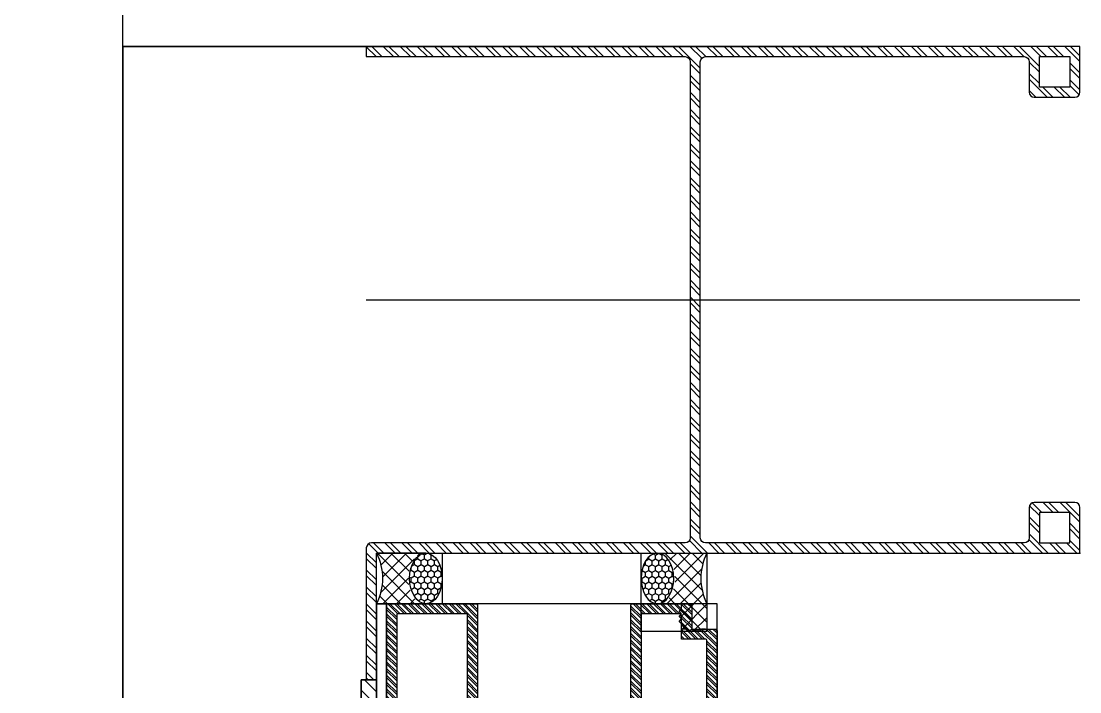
# Model space of a CAD drawing. Header units: millimetres. Extents: x 2519235 to 7246330, y 25937 to 201821.
# Drawn here: x 2752574 to 2752783.2, y 139109.8 to 139242.2 of the extents above; entities that cross this region are included whole.
import ezdxf

# ---------------------------------------------------------------- set-up
doc = ezdxf.new("R2010")
doc.units = ezdxf.units.MM
doc.set_wipeout_variables(frame=1)
doc.linetypes.add('CENTER', pattern=[50.800000000000004, 31.75, -6.35, 6.35, -6.35])
doc.linetypes.add('HIDDEN', pattern=[0.375, 0.25, -0.125])
for name, color, linetype in [('000 - STRUCTURE_STEEL_ACCESORIES_MAIN_COLOR_2', 7, 'Continuous'), ('000 - STRUCTURE_STEEL_ACCESORIES_WIPEOUT_', 7, 'Continuous'), ('010 - ASPG_ACCESSORIES_HATCH_', 7, 'Continuous'), ('010 - ASPG_ACCESSORIES_MAIN_COLOR_1', 7, 'Continuous'), ('010 - ASPG_ACCESSORIES_SUB_COLOR_1', 7, 'Continuous'), ('010 - ASPG_ACCESSORIES_SUB_COLOR_2', 7, 'Continuous'), ('010 - ASPG_ACCESSORIES_SYMBOL_', 7, 'Continuous'), ('010 - ASPG_ACCESSORIES_WIPEOUT_', 7, 'Continuous'), ('010 - ASPG_FASTERN_DEF_SUB', 7, 'Continuous'), ('010 - ASPG_FASTERN_HIDDEN_', 7, 'Continuous'), ('010 - ASPG_FASTERN_MAIN_COLOR_1', 7, 'Continuous'), ('010 - ASPG_FASTERN_SUB_COLOR_2', 7, 'Continuous'), ('010 - ASPG_FRAMING_CUT_COLOR_4', 7, 'Continuous'), ('010 - ASPG_FRAMING_DEF_SUB', 7, 'Continuous'), ('010 - ASPG_FRAMING_HATCH_', 7, 'Continuous'), ('010 - ASPG_FRAMING_SUB_COLOR_2', 7, 'Continuous'), ('010 - ASPG_FRAMING_WIPEOUT_', 7, 'Continuous'), ('A-GLAZ-CURT', 7, 'Continuous'), ('BOLT & SCREW', 7, 'Continuous'), ('Xref-PLAN-106.940$0$_Beam', 7, 'Continuous')]:
    doc.layers.add(name, color=color, linetype=linetype)
doc.layers.add('12-GRID', color=7, linetype='CENTER', lineweight=13)
pattern_1 = [(45, (68845973.91123614, -106253.6340706302), (-4.041115254481119, 4.041115254481119), []), (45, (68845976.60531414, -106253.6340706302), (-4.041115254481119, 4.041115254481119), [])]

# ---------------------------------------------------------------- blocks, each defined once
blk = doc.blocks.new('DPA_Curved type A - Curved Type A-V72-ENTRANCE 1 - LOWER ROOF LEVEL PLAN')
at = {"layer": 'A-GLAZ-CURT', "color": 7}
for p, q in [((750.000000152401, 0), (-750.0000001524013, 0)), ((-750.0000001524013, 0), (750.000000152401, 0)), ((750.000000152401, -150.0000000002634), (750.000000152401, 0)), ((750.000000152401, 0), (750.000000152401, -150.0000000002634))]:
    blk.add_line(p, q, dxfattribs=at)
blk = doc.blocks.new('Xref-PLAN-106.940')
at = {"layer": 'Xref-PLAN-106.940$0$_Beam', "color": 7}
for p, q in [((153369.1805612047, 15158.3966534838), (153369.1805612047, 6933.396653483858)), ((153669.1805612047, 15158.3966534838), (153669.1805612047, 6933.396653483858))]:
    blk.add_line(p, q, dxfattribs=at)
blk = doc.blocks.new('A$C6d15e31b')
at = {"color": 7}
blk.add_blockref('Xref-PLAN-106.940', (-135619.3374636862, -23258.39544955263), dxfattribs=at)
at = {"layer": 'A-GLAZ-CURT', "color": 7, "rotation": 90}
blk.add_blockref('DPA_Curved type A - Curved Type A-V72-ENTRANCE 1 - LOWER ROOF LEVEL PLAN', (18049.85224673338, -11374.99999799227), dxfattribs=at)
blk = doc.blocks.new('*U2952')
at = {"layer": '12-GRID', "color": 7, "linetype": 'CENTER'}
for p, q in [((5.684341886080801e-14, -6.200000000000029), (5.684341886080801e-14, 2.200000000000029)), ((-4.199999999999973, -2), (4.200000000000085, -2))]:
    blk.add_line(p, q, dxfattribs=at)
at = {"layer": 'BOLT & SCREW', "color": 7}
for p, q in [((-0.553537628269381, -1.771128018217196), (-1.767499999999847, -1.558125000000442)), ((-0.4577439635652332, -1.771128018217196), (-0.8837500000000146, -1.558125000000442)), ((-0.2288719817826677, -1.446462371730204), (-0.4418749999998197, -0.2325000000002947)), ((-0.2288719817826677, -1.542256036434869), (-0.4418749999998197, -1.116250000000048)), ((0.2288719817822642, -1.446462371730562), (0.4418749999996946, -0.2324999999999764)), ((0.2288719817822642, -1.542256036434869), (0.4418749999996946, -1.116250000000048)), ((0.4577439635647103, -1.771128018217196), (0.8837499999994917, -1.558125000000442)), ((0.5535376282692559, -1.771128018217196), (1.767500000000001, -1.558125000000124)), ((-0.553537628269381, -2.228871981782805), (-1.767500000000483, -2.441875000000354)), ((-0.4577439635652332, -2.228871981782805), (-0.8837500000000146, -2.441875000000354)), ((-0.2288719817826677, -2.457743963565131), (-0.4418749999998197, -2.883750000000271)), ((-0.2288719817821107, -2.553537628269438), (-0.4418749999998197, -3.767500000000023)), ((0.4418749999996946, -2.883750000000271), (0.2288719817829008, -2.457743963565131)), ((0.2288719817829008, -2.553537628269438), (0.4418749999999732, -3.767500000000023)), ((0.4577439635647103, -2.228871981782805), (0.8837500000001283, -2.441874999999877)), ((0.5535376282692559, -2.228871981782805), (1.767500000000001, -2.441874999999877))]:
    blk.add_line(p, q, dxfattribs=at)
for points in [[(-1.767500000000006, -1.558125000000442), (-0.8837500000001342, -1.558125000000442, 0.4142135623730394), (-0.4418749999998197, -1.116250000000048), (-0.4418749999998197, -0.2325000000002947), (0.4418749999996946, -0.2324999999999764), (0.4418749999996946, -1.116250000000048, 0.4142135623731505), (0.8837500000000089, -1.558125000000442), (1.76750000000012, -1.558125000000124), (1.76750000000012, -2.441874999999877), (0.8837500000000089, -2.441874999999877, 0.414213562373095), (0.4418749999996946, -2.883750000000271), (0.4418749999999732, -3.767500000000023), (-0.4418749999998197, -3.767500000000023), (-0.4418749999998197, -2.883750000000271, 0.4142135623730397), (-0.8837500000001342, -2.441875000000354), (-1.767500000000483, -2.441875000000354)], [(0.2288719817829008, -2.457743963565131, -0.414213562373095), (0.4577439635645909, -2.228871981782805), (0.5535376282692559, -2.228871981782805), (0.5535376282692559, -1.771128018217196), (0.4577439635645909, -1.771128018217196, -0.4142135623730951), (0.228871981782105, -1.542256036434869), (0.228871981782105, -1.446462371730562), (-0.2288719817826677, -1.446462371730204), (-0.2288719817826677, -1.542256036434869, -0.4142135623730951), (-0.4577439635649944, -1.771128018217196), (-0.553537628269381, -1.771128018217196), (-0.553537628269381, -2.228871981782805), (-0.4577439635649944, -2.228871981782805, -0.4142135623730951), (-0.2288719817826677, -2.457743963565131), (-0.2288719817822698, -2.553537628269438), (0.2288719817829008, -2.553537628269438)]]:
    blk.add_lwpolyline(points, format="xyb", close=True, dxfattribs=at)
blk.add_circle((5.684341886080801e-14, -2), 3.5, dxfattribs=at)
blk = doc.blocks.new('000_ASPG_TYP_FILES_20260218-010703_FRAME_EXTR_')
at = {"layer": '010 - ASPG_FRAMING_HATCH_'}
h = blk.add_hatch(dxfattribs=at)
h.set_pattern_fill('ANSI32', scale=0.1, angle=180)
h.set_pattern_definition([(225, (0, 0), (0.6735192090801866, -0.6735192090801868), []), (225, (-0.4490130000000001, 5.498823332255506e-17), (0.6735192090801866, -0.6735192090801868), [])])
edge = h.paths.add_edge_path()
edge.add_line((1.999999996740371, 15.99999999965075), (1.999999996740371, 1.999999999941792))
edge.add_line((1.999999996740371, 1.999999999941792), (39.69999999750871, 1.999999999941792))
edge.add_arc((39.69999999730499, 1.700000000040752), 0.2999999999010399, -3.891028654834372e-08, 89.99999996109239, ccw=False)
edge.add_line((39.99999999720603, 1.699999999837019), (39.99999999720603, 0.2999999996973202))
edge.add_arc((39.69999999750872, 0.2999999996973131), 0.2999999996973131, -90.00000000000142, 1.4210854715202004e-12, ccw=False)
edge.add_line((39.69999999750871, 0), (0.2999999996973202, 0))
edge.add_arc((0.2999999996973273, 0.2999999996973273), 0.2999999996973273, 180.0000000000013, 269.99999999999864, ccw=False)
edge.add_line((0, 0.2999999996973202), (0, 17.69999999989523))
edge.add_arc((0.2999999999301508, 17.70000000012806), 0.2999999999301508, 90.00000004446741, 180.0000000444674, ccw=False)
edge.add_line((0.2999999996973202, 18.00000000005821), (22.5570233851904, 18.00000000005821))
edge.add_arc((22.5570233856712, 18.50000000026317), 0.5000000002049632, 269.9999999449049, 380.2095453190142)
edge.add_arc((26.1699999981368, 19.82999999686102), 3.349999998908497, 182.0637942974167, 200.2095453254992, ccw=False)
edge.add_arc((23.58168000320438, 19.73672835517209), 0.7599999998138507, 2.0637943418387863, 182.0637943418388, ccw=False)
edge.add_arc((26.16999999910358, 19.82999999939922), 1.830000000338361, 182.0637943388468, 447.9362056470717)
edge.add_arc((26.263271644013, 22.41831999551505), 0.7600000000549151, 87.93620564125177, 267.9362056412518, ccw=False)
edge.add_arc((26.16999999863267, 19.8300000075356), 3.349999992334041, 69.79045460402187, 87.9362056313708, ccw=False)
edge.add_arc((27.49999999788272, 23.44297661244421), 0.5000000006038865, 249.7904545688332, 359.9999999442181)
edge.add_line((27.9999999984866, 23.44297661195742), (27.9999999984866, 26.67999999993481))
edge.add_line((27.9999999984866, 26.67999999993481), (28.49999999674037, 27.17999999958556))
edge.add_line((28.49999999674037, 27.17999999958556), (27.9999999984866, 27.67999999970198))
edge.add_line((27.9999999984866, 27.67999999970198), (27.9999999984866, 38.61999999982072))
edge.add_line((27.9999999984866, 38.61999999982072), (28.49999999674037, 39.11999999993714))
edge.add_line((28.49999999674037, 39.11999999993714), (27.9999999984866, 39.62000000005355))
edge.add_line((27.9999999984866, 39.62000000005355), (27.9999999984866, 42.85702338756528))
edge.add_arc((27.49999999787862, 42.85702338707262), 0.5000000006079759, 5.645408219420843e-08, 110.2095454304945)
edge.add_arc((26.16999999884449, 46.46999999186602), 3.349999992147246, 272.0637943651193, 290.20954539329375, ccw=False)
edge.add_arc((26.263271644013, 43.88168000403675), 0.7600000000258301, 92.06379435882718, 272.0637943588272, ccw=False)
edge.add_arc((26.16999999910502, 46.47000000012492), 1.830000000339747, 272.0637943528818, 537.9362056611998)
edge.add_arc((23.58168000320438, 46.56327164435061), 0.7599999998138507, 177.9362056581612, 357.9362056581612, ccw=False)
edge.add_arc((26.16999999825318, 46.47000000263876), 3.349999999025627, 159.7904546748206, 177.9362057022633, ccw=False)
edge.add_arc((22.55702338551316, 47.7999999994954), 0.500000000434755, 339.790454661877, 450.0000000369852)
edge.add_line((22.5570233851904, 48.29999999993015), (0.2999999996973202, 48.29999999993015))
edge.add_arc((0.2999999996973095, 48.59999999962746), 0.2999999996973131, 179.9999999999987, 270.00000000000205, ccw=False)
edge.add_line((0, 48.59999999962747), (0, 59.99999999994179))
edge.add_arc((0.2999999996973202, 59.99999999994179), 0.2999999996973202, 90, 180, ccw=False)
edge.add_line((0.2999999996973202, 60.29999999963911), (4.999999997438863, 60.29999999963911))
edge.add_line((4.999999997438863, 60.29999999963911), (4.999999997438863, 64.99999999959255))
edge.add_arc((5.299999997369017, 64.99999999982538), 0.2999999999301544, 90.0000000444681, 180.0000000444674, ccw=False)
edge.add_line((5.299999997136183, 65.29999999975553), (29.99999999883585, 65.29999999975553))
edge.add_line((29.99999999883585, 65.29999999975553), (29.99999999883585, 63.59999999997672))
edge.add_arc((29.69999999890567, 63.59999999974391), 0.2999999999301721, -89.99999995552861, 4.4463320136856055e-08, ccw=False)
edge.add_line((29.69999999913853, 63.29999999981374), (7.299999997485429, 63.29999999981374))
edge.add_arc((7.29999999771826, 62.99999999988358), 0.2999999999301508, 90.00000004446738, 180.0000000444674)
edge.add_line((6.999999997788109, 62.99999999965075), (6.999999997788109, 58.29999999969732))
edge.add_line((6.999999997788109, 58.29999999969732), (2.300000000162981, 58.29999999969732))
edge.add_arc((2.299999998300336, 57.99999999813735), 0.3000000015599653, 89.99999964426098, 179.999999644261)
edge.add_line((1.999999996740371, 58), (1.999999996740371, 50.60000000003492))
edge.add_arc((2.299999998533172, 50.60000000166475), 0.3000000017928013, 180.000000311273, 270.0000003112706)
edge.add_line((2.300000000162981, 50.29999999987194), (29.69999999913853, 50.29999999987194))
edge.add_arc((29.6999999989348, 49.9999999999709), 0.299999999901047, -3.890897914970992e-08, 89.99999996109108, ccw=False)
edge.add_line((29.99999999883585, 49.99999999976717), (29.99999999883585, 26.67999999993481))
edge.add_line((29.99999999883585, 26.67999999993481), (29.99999999883585, 16.29999999981374))
edge.add_arc((29.6999999989057, 16.2999999995809), 0.2999999999301508, -89.99999995553259, 4.446741286301403e-08, ccw=False)
edge.add_line((29.69999999913853, 15.99999999965075), (1.999999996740371, 15.99999999965075))
at = {"layer": '010 - ASPG_FRAMING_CUT_COLOR_4', "color": 7}
blk.add_lwpolyline([(1.999999996740371, 15.99999999965075), (1.999999996740371, 1.999999999941792), (39.69999999750871, 1.999999999941792, -0.4142135623731089), (39.99999999720603, 1.699999999837019), (39.99999999720603, 0.2999999996973202, -0.4142135623731089), (39.69999999750871, 0), (0.2999999996973202, 0, -0.4142135623730811), (0, 0.2999999996973202), (0, 17.69999999989523, -0.4142135623730951), (0.2999999996973202, 18.00000000005821), (22.5570233851904, 18.00000000005821, 0.5217296884731124), (23.02624112786725, 18.67272727261297, -0.07934163687482358), (22.82217297761235, 19.70935906958766, -1), (24.34118702879641, 19.76409764075652, 2.296345716993233), (26.23590235819574, 21.65881296969019, -1), (26.29064092983026, 23.17782702133991, -0.0793416368716021), (27.32727272447664, 22.9737588702119, 0.5217296884801942), (27.9999999984866, 23.44297661195742), (27.9999999984866, 26.67999999993481), (28.49999999674037, 27.17999999958556), (27.9999999984866, 27.67999999970198), (27.9999999984866, 38.61999999982072), (28.49999999674037, 39.11999999993714), (27.9999999984866, 39.62000000005355), (27.9999999984866, 42.85702338756528, 0.5217296884727316), (27.32727272447664, 43.3262411293108, -0.07934163687522733), (26.29064092983026, 43.122172978241, -1), (26.23590235819574, 44.64118702983251, 2.296345716995783), (24.34118702879641, 46.53590235876618, -1), (22.82217297761235, 46.59064092993503, -0.07934163687201433), (23.02624112786725, 47.62727272690972, 0.5217296884786579), (22.5570233851904, 48.29999999993015), (0.2999999996973202, 48.29999999993015, -0.4142135623731158), (0, 48.59999999962747), (0, 59.99999999994179, -0.414213562373095), (0.2999999996973202, 60.29999999963911), (4.999999997438863, 60.29999999963911), (4.999999997438863, 64.99999999959255, -0.4142135623730879), (5.299999997136183, 65.29999999975553), (29.99999999883585, 65.29999999975553), (29.99999999883585, 63.59999999997672, -0.4142135623730533), (29.69999999913853, 63.29999999981374), (7.299999997485429, 63.29999999981374, 0.4142135623730949), (6.999999997788109, 62.99999999965075), (6.999999997788109, 58.29999999969732), (2.300000000162981, 58.29999999969732, 0.4142135623730948), (1.999999996740371, 58), (1.999999996740371, 50.60000000003492, 0.4142135623730845), (2.300000000162981, 50.29999999987194), (29.69999999913853, 50.29999999987194, -0.4142135623730951), (29.99999999883585, 49.99999999976717), (29.99999999883585, 26.67999999993481), (29.99999999883585, 16.29999999981374, -0.4142135623730951), (29.69999999913853, 15.99999999965075)], format="xyb", close=True, dxfattribs=at)
at = {"color": 7}
for p in [(26.16999999736436, 48.46999999973923), (26.16999999736436, 21.82999999966705)]:
    blk.add_blockref('*U2952', p, dxfattribs=at)
blk = doc.blocks.new('000_ASPG_TYP_FILES_FRAMING_EXTR_BREAKLINE_TYPE_2')
at = {"layer": '010 - ASPG_FRAMING_HATCH_', "transparency": 33554585}
h = blk.add_hatch(dxfattribs=at)
h.set_pattern_fill('ANSI32', scale=0.25)
h.set_pattern_definition([(45, (0, 0), (-1.683798022700467, 1.683798022700467), []), (45, (1.1225325, 0), (-1.683798022700467, 1.683798022700467), [])])
h.paths.add_polyline_path([(131.0000000002328, 91.00000000058208, 0.4142135623730951), (132.0000000003492, 90.00000000046566), (140.0000000002328, 90.00000000046566, 0.4142135623730951), (141.0000000002328, 91.00000000046566), (141.0000000002328, 100.0000000004657), (2.000000000465661, 100.0000000004657), (2.000000000465661, 125.0000000004657), (4.656612873077393e-10, 125.0000000004657), (4.656612873077393e-10, 99.00000000046566, 0.4142135623730951), (1.000000000465661, 98.00000000046566), (63.00000000023283, 98.00000000046566, -0.414213562373093), (64.00000000023283, 97.00000000046566), (64.00000000023277, 3, -0.4142135623730951), (63.00000000023277, 2), (4.655476004700176e-10, 2), (-5.684341886080801e-14, 0), (141.0000000002328, -6.05359673500061e-09), (141.0000000002328, 8.99999999650754, 0.4142135623730951), (140.0000000002328, 9.99999999650754), (132.0000000003492, 9.99999999650754, 0.4142135623730951), (131.0000000002328, 8.999999996391125), (131.0000000002328, 3, -0.4142135623730951), (130.0000000002328, 2), (67.00000000034919, 2, -0.4142135623730951), (66.00000000023277, 3.000000000116415), (66.00000000023283, 97.00000000034925, -0.4142135623730951), (67.00000000034925, 98.00000000046566), (130.0000000002328, 98.00000000046566, -0.414213562373095), (131.0000000002328, 97.00000000046566)])
h.paths.add_polyline_path([(133.0000000002328, 92.00000000372529), (133.0000000002328, 98.00000000046566), (139.0000000004657, 98.00000000046566), (139.0000000004657, 92.00000000372529)], flags=16)
h.paths.add_polyline_path([(133.0000000002328, 7.999999996740371), (139.0000000004656, 7.999999996740371), (139.0000000004656, 2), (133.0000000002328, 2)], flags=16)
at = {"layer": '010 - ASPG_FRAMING_HATCH_'}
h = blk.add_hatch(dxfattribs=at)
h.set_pattern_fill('ANSI37', scale=0.5954980955866349, angle=-90.00000000000001)
h.set_pattern_definition([(314.9999999999999, (1257419.492862034, -519971.6224064051), (1.336931354494228, 1.336931354494224), []), (44.99999999999984, (1257419.492862034, -519971.6224064051), (-1.336931354494223, 1.336931354494228), [])])
edge = h.paths.add_edge_path()
edge.add_ellipse((57.77220869682924, 105.0000000013979), major_axis=(-3.509070088518285e-14, -4.999999999272404), ratio=0.6444816938462435, start_angle=0, end_angle=180)
edge.add_line((57.7722086968293, 110.0000000004666), (62.00000000013239, 110.0000000004666))
edge.add_arc((62.00000000012511, 110.3000000005204), 0.3000000000538421, -89.99999999861039, -1.389609784768862e-09)
edge.add_line((62.30000000017895, 110.3000000005131), (62.30000000017895, 111.0000000004666))
edge.add_line((62.30000000017895, 111.0000000004666), (61.80000000017895, 111.5000000006994))
edge.add_line((61.80000000017895, 111.5000000006994), (62.30000000017895, 112.0000000004666))
edge.add_line((62.3000000001789, 112.0000000004666), (61.8000000001789, 112.5000000006994))
edge.add_line((61.8000000001789, 112.5000000006994), (62.3000000001789, 113.0000000004666))
edge.add_line((62.3000000001789, 113.0000000004666), (61.8000000001789, 113.5000000004666))
edge.add_line((61.8000000001789, 113.5000000004666), (62.3000000001789, 114.0000000004666))
edge.add_line((62.3000000001789, 114.0000000004666), (62.3000000001789, 115.0000000004666))
edge.add_line((62.3000000001789, 115.0000000004666), (63.30000000006248, 115.0000000004666))
edge.add_line((63.30000000006248, 115.0000000004666), (63.80000000006248, 115.5000000004666))
edge.add_line((63.80000000006248, 115.5000000004666), (64.30000000006248, 115.0000000004666))
edge.add_line((64.30000000006248, 115.0000000004666), (64.80000000006248, 115.5000000004666))
edge.add_line((64.80000000006248, 115.5000000004666), (65.30000000006248, 115.0000000004666))
edge.add_line((65.30000000006248, 115.0000000004666), (65.80000000006248, 115.5000000004666))
edge.add_line((65.80000000006248, 115.5000000004666), (66.3000000001789, 115.0000000004666))
edge.add_line((66.3000000001789, 115.0000000004666), (67.00000000013233, 115.0000000004666))
edge.add_arc((67.00000000009595, 115.3000000004331), 0.2999999999665306, -89.99999999305201, 1.528565674358258e-08)
edge.add_line((67.30000000006248, 115.3000000005131), (67.30017822621585, 110.0000000004666))
edge.add_arc((77.20009572428614, 105.0000000011651), 11.09091368921486, 153.2037265686182, 206.7962734313818)
edge.add_line((67.30017822621585, 100.0000000018636), (57.77220869682924, 100.0000000018636))
h = blk.add_hatch(dxfattribs=at)
h.set_pattern_fill('ANSI37', scale=0.5954980955866349, angle=-90.00000000000001)
h.set_pattern_definition([(314.9999999999999, (1257419.192862035, -519973.9224064052), (1.336931354494228, 1.336931354494224), []), (44.99999999999984, (1257419.192862035, -519973.9224064052), (-1.336931354494223, 1.336931354494228), [])])
edge = h.paths.add_edge_path()
edge.add_ellipse((11.52796953045714, 105.0000000013979), major_axis=(-3.510345640540481e-14, -4.999999999272404), ratio=0.6444816938462435, start_angle=180, end_angle=360, ccw=False)
edge.add_line((11.52796953045714, 110.0000000004666), (2.000000001098726, 110.0000000004666))
edge.add_arc((-7.899917496811156, 105.0000000013979), 11.09091368915029, -26.79627343179601, 26.796273430967574, ccw=False)
edge.add_line((2.000000001070532, 100.0000000018636), (11.52796953042895, 100.0000000018636))
h = blk.add_hatch(dxfattribs=at)
h.set_pattern_fill('HONEY', scale=0.238199238234654, angle=-90.00000000000001)
h.set_pattern_definition([(270, (1257419.442484037, -519993.9224064052), (0.6549599250656583, -1.134423872092541), [0.7562825813950264, -1.512565162790053]), (29.99999999999978, (1257419.442484037, -519993.9224064052), (0.6549599293588203, 1.134423869613882), [0.7562825813950257, -1.512565162790051]), (329.9999999999998, (1257419.442484037, -519993.9224064052), (1.309919854424478, -2.478657937293614e-09), [-1.512565162790051, 0.7562825813950254])])
edge = h.paths.add_edge_path()
edge.add_ellipse((11.77759153230824, 105.0000000014043), major_axis=(-3.509070088518285e-14, -4.999999999272404), ratio=0.6444816938462435, start_angle=0, end_angle=360, ccw=False)
h = blk.add_hatch(dxfattribs=at)
h.set_pattern_fill('HONEY', scale=0.238199238234654, angle=-90.00000000000001)
h.set_pattern_definition([(270, (1257419.243240032, -519991.6224064051), (0.6549599250656583, -1.134423872092541), [0.7562825813950264, -1.512565162790053]), (29.99999999999978, (1257419.243240032, -519991.6224064051), (0.6549599293588203, 1.134423869613882), [0.7562825813950257, -1.512565162790051]), (329.9999999999998, (1257419.243240032, -519991.6224064051), (1.309919854424478, -2.478657937293614e-09), [-1.512565162790051, 0.7562825813950254])])
edge = h.paths.add_edge_path()
edge.add_ellipse((57.5225866949782, 105.0000000013979), major_axis=(-3.509070088518285e-14, -4.999999999272404), ratio=0.6444816938462435, start_angle=0, end_angle=360)
at = {"color": 7}
blk.add_point((141.0000000002328, 100.0000000004657), dxfattribs=at)
at = {"layer": '010 - ASPG_FRAMING_CUT_COLOR_4', "color": 7}
blk.add_lwpolyline([(-5.684341886080801e-14, 0), (4.656044438888784e-10, 2), (63.00000000023277, 2, 0.4142135623730951), (64.00000000023277, 3), (64.00000000023283, 97.00000000046566, 0.4142135623730951), (63.00000000023283, 98.00000000046566), (1.000000000465661, 98.00000000046566, -0.4142135623730951), (4.656612873077393e-10, 99.00000000046566), (4.656612873077393e-10, 125.0000000004657), (2.000000000465661, 125.0000000004657), (2.000000000465661, 100.0000000004657), (141.0000000002328, 100.0000000004657), (141.0000000002328, 91.00000000046566, -0.4142135623730951), (140.0000000002328, 90.00000000046566), (132.0000000004657, 90.00000000046566, -0.414213562373095), (131.0000000002328, 91.00000000046566), (131.0000000002328, 97.00000000046566, 0.4142135623730951), (130.0000000002328, 98.00000000046566), (67.00000000046566, 98.00000000046566, 0.4142135623730951), (66.00000000023283, 97.00000000046566), (66.00000000023277, 3, 0.4142135623730951), (67.0000000004656, 2), (130.0000000002328, 2, 0.4142135623730951), (131.0000000002328, 3), (131.0000000002328, 8.99999999650754, -0.414213562373095), (132.0000000004656, 9.99999999650754), (140.0000000002328, 9.99999999650754, -0.4142135623730951), (141.0000000002328, 8.99999999650754), (141.0000000002328, 0)], format="xyb", close=True, dxfattribs=at)
for points in [[(139.0000000004657, 98.00000000046566), (139.0000000004657, 92.00000000372529), (133.0000000002328, 92.00000000372529), (133.0000000002328, 98.00000000046566)], [(139.0000000004656, 2), (139.0000000004656, 7.999999996740371), (133.0000000002328, 7.999999996740371), (133.0000000002328, 2)]]:
    blk.add_lwpolyline(points, close=True, dxfattribs=at)
at = {"layer": '010 - ASPG_FRAMING_DEF_SUB', "color": 7, "transparency": 33554457}
blk.add_line((4.656044438888784e-10, 50.00000000023283), (141.0000000002329, 50.00000000023283), dxfattribs=at)
for points in [[(54.30017822621591, 100.0000000018636), (67.30017822621585, 100.0000000018636), (67.30017822621585, 115.5000000004666), (54.30017822621585, 115.5000000004666)], [(2.000000001070532, 100.0000000018636), (15.00000000107053, 100.0000000018699), (15.00000000107053, 110.0000000006767), (2.000000001070532, 110.0000000006703)]]:
    blk.add_lwpolyline(points, close=True, dxfattribs=at)
at = {"layer": '010 - ASPG_FRAMING_SUB_COLOR_2', "color": 7}
for points in [[(57.5225866949782, 100.0000000018636), (67.30017822621585, 100.0000000018636, -0.2381992382621886), (67.30017822621585, 110.0000000004666), (67.30000000006248, 115.3000000005131, -0.4142135624157165), (67.00000000013233, 115.0000000004666), (66.3000000001789, 115.0000000004666), (65.80000000006248, 115.5000000004666), (65.30000000006248, 115.0000000004666), (64.80000000006248, 115.5000000004666), (64.30000000006248, 115.0000000004666), (63.80000000006248, 115.5000000004666), (63.30000000006248, 115.0000000004666), (62.3000000001789, 115.0000000004666), (62.3000000001789, 114.0000000004666), (61.8000000001789, 113.5000000004666), (62.3000000001789, 113.0000000004666), (61.8000000001789, 112.5000000006994), (62.3000000001789, 112.0000000004666), (61.80000000017895, 111.5000000006994), (62.30000000017895, 111.0000000004666), (62.30000000017895, 110.3000000005131, -0.414213562358888), (62.00000000013239, 110.0000000004666), (57.5225866949782, 110.0000000004666)], [(11.77759153219182, 100.0000000018699), (2.000000001070532, 100.0000000018636, 0.2381992382621886), (2.000000001070532, 110.0000000004666), (11.77759153219182, 110.0000000004729)]]:
    blk.add_lwpolyline(points, format="xyb", dxfattribs=at)
at = {"layer": '010 - ASPG_FRAMING_SUB_COLOR_2', "color": 7, "extrusion": (0, 0, -1)}
blk.add_ellipse((11.77759153230824, 105.0000000014043), major_axis=(-3.509070088518285e-14, -4.999999999272404), ratio=0.6444816938462435, dxfattribs=at)
at = {"layer": '010 - ASPG_FRAMING_SUB_COLOR_2', "color": 7}
blk.add_ellipse((57.5225866949782, 105.0000000013979), major_axis=(-3.509070088518285e-14, -4.999999999272404), ratio=0.6444816938462435, dxfattribs=at)
blk = doc.blocks.new('*U1106')
at = {"color": 7}
blk.add_wipeout([(1390.0000000029759, 4.000000001471562), (60.00000000297587, 4), (60.00000000297587, 69.29999999999995), (1390.0000000029759, 69.30000000147152)], dxfattribs=at).dxf.layer = '010 - ASPG_FRAMING_WIPEOUT_'
at = {"layer": '010 - ASPG_FRAMING_SUB_COLOR_2', "color": 7}
for points in [[(1390.000000002976, 4.000000001471602), (60.00000000297587, 4), (60.00000000297587, 69.3), (1390.000000002976, 69.3000000014716)], [(60.00000000297587, 2.000000000715772), (60.00000000297587, 4), (1390.000000002976, 4.000000001471602), (1390.000000002976, 2.000000002187374)]]:
    blk.add_lwpolyline(points, close=True, dxfattribs=at)
at = {"color": 7, "rotation": 89.99999999999999}
blk.add_blockref('000_ASPG_TYP_FILES_FRAMING_EXTR_BREAKLINE_TYPE_2', (1500, 1.721655706887759e-09), dxfattribs=at)
at = {"color": 7, "xscale": -1}
blk.add_blockref('000_ASPG_TYP_FILES_20260218-010703_FRAME_EXTR_', (1390.000000002976, 4.000000001471602), dxfattribs=at)
blk = doc.blocks.new('W-1-PP17-ENT1_REV02_20260416-153151_PP17_ENT1_ASPG_MAIN_UPPL')
at = {"color": 7, "xscale": -1, "rotation": 270}
blk.add_blockref('*U1106', (18098, -12124.99999999907), dxfattribs=at)
blk = doc.blocks.new('*U3382')
at = {"layer": '010 - ASPG_ACCESSORIES_SUB_COLOR_2', "color": 7}
for p, q in [((-2.084999999999127, -1.547816335794778), (-2.084999999999127, 0)), ((2.084999999999013, -1.047816335789321), (2.084999999999127, 0)), ((-2.729999999999563, -1.899999999995998), (2.729999999999563, -1.399999999995998)), ((-2.729999999999563, -1.899999999995998), (-2.084999999999127, -1.547816335789321)), ((-2.729999999999563, -1.899999999995998), (-2.084999999999127, -2.252183664200857)), ((-2.084999999999127, -1.547816335789321), (2.084999999999127, -1.047816335789321)), ((-2.084999999999127, -2.252183664200857), (2.084999999999127, -1.752183664200857)), ((2.729999999999563, -1.399999999995998), (2.084999999999127, -1.047816335789321)), ((2.729999999999563, -1.399999999995998), (2.084999999999127, -1.752183664200857)), ((2.084999999999013, -2.847816335790412), (2.0849999999989, -1.752183664201084)), ((-2.729999999999563, -3.69999999999709), (2.729999999999563, -3.19999999999709)), ((-2.729999999999563, -3.69999999999709), (-2.084999999999127, -3.347816335790412)), ((-2.729999999999563, -3.69999999999709), (-2.084999999999127, -4.052183664201948)), ((-2.084999999999013, -3.347816335790412), (-2.084999999999127, -2.252183664206314)), ((-2.084999999999127, -3.347816335790412), (2.084999999999127, -2.847816335790412)), ((-2.084999999999127, -4.052183664201948), (2.084999999999127, -3.552183664201948)), ((-2.0849999999989, -5.147816335791504), (-2.084999999999013, -4.052183664201948)), ((2.729999999999563, -3.19999999999709), (2.084999999999127, -2.847816335790412)), ((2.729999999999563, -3.19999999999709), (2.084999999999127, -3.552183664201948)), ((2.084999999999241, -4.647816335791504), (2.084999999999241, -3.552183664201948)), ((-2.729999999999563, -5.499999999998181), (2.729999999999563, -4.999999999998181)), ((-2.729999999999563, -5.499999999998181), (2.729999999999563, -4.999999999998181)), ((-2.729999999999563, -5.499999999998181), (-2.084999999999127, -5.147816335791504)), ((-2.729999999999563, -5.499999999998181), (-2.084999999999127, -5.147816335791504)), ((-2.729999999999563, -5.499999999998181), (-2.084999999999127, -5.852183664203039)), ((-2.729999999999563, -5.499999999998181), (-2.084999999999127, -5.852183664203039)), ((-2.084999999999127, -5.147816335791504), (2.084999999999127, -4.647816335791504)), ((-2.084999999999127, -5.147816335791504), (2.084999999999127, -4.647816335791504)), ((-2.084999999999127, -5.852183664203039), (2.084999999999127, -5.352183664203039)), ((-2.084999999999127, -5.852183664203039), (2.084999999999127, -5.352183664203039)), ((-2.084999999999127, -6.947816335792595), (-2.0849999999989, -5.852183664203039)), ((-2.084999999999127, -6.947816335792595), (-2.084999999999127, -5.852183664203039)), ((2.729999999999563, -4.999999999998181), (2.084999999999127, -4.647816335791504)), ((2.729999999999563, -4.999999999998181), (2.084999999999127, -4.647816335791504)), ((2.729999999999563, -4.999999999998181), (2.084999999999127, -5.352183664203039)), ((2.729999999999563, -4.999999999998181), (2.084999999999127, -5.352183664203039)), ((2.084999999999127, -6.447816335792595), (2.084999999999127, -5.352183664203039)), ((2.084999999999127, -6.447816335792595), (2.084999999999241, -5.352183664203039)), ((-2.729999999999563, -7.299999999999272), (2.729999999999563, -6.799999999999272)), ((-2.729999999999563, -7.299999999999272), (-2.084999999999127, -6.947816335792595)), ((-2.729999999999563, -7.299999999999272), (-2.084999999999127, -7.652183664204131)), ((-2.084999999999127, -6.947816335792595), (2.084999999999127, -6.447816335792595)), ((-2.084999999999127, -7.652183664204131), (2.084999999999127, -7.152183664204131)), ((-2.084999999999127, -8.747816335793686), (-2.084999999999127, -7.652183664204131)), ((0.4333070988686814, -8.43729858455481), (2.084999999999127, -8.247816335793686)), ((2.729999999999563, -6.799999999999272), (2.084999999999127, -6.447816335792595)), ((2.729999999999563, -6.799999999999272), (2.084999999999127, -7.152183664204131)), ((2.084999999999127, -8.247816335793686), (2.084999999999127, -7.152183664204131)), ((2.729999999999563, -8.599999999998545), (2.084999999999127, -8.247816335793686)), ((-2.729999999999563, -9.099999999998545), (-2.084999999999127, -8.747816335793686)), ((-2.729999999999563, -9.099999999998545), (-1.568355612604137, -8.982641209644498)), ((-2.729999999999563, -9.099999999998545), (-2.084999999999127, -9.452183664205222)), ((-2.084999999999127, -8.747816335793686), (-1.064489079482883, -8.605286877620529)), ((-2.084999999999127, -9.452183664205222), (-1.629698446698967, -9.388594061787444)), ((-2.084999999999127, -10.54781633579296), (-2.084999999999127, -9.452183664205222)), ((0.7141825614198751, -8.775605983184505), (2.729999999999563, -8.599999999998545)), ((0.7141825614198751, -9.102437496409038), (2.084999999999127, -8.952183664205222)), ((0.7141825614198751, -10.20507654483481), (2.084999999999127, -10.04781633579296)), ((0.7141825614198751, -10.57560598318378), (2.729999999999563, -10.39999999999964)), ((2.729999999999563, -8.599999999998545), (2.084999999999127, -8.952183664205222)), ((2.084999999999127, -10.04781633579296), (2.084999999999127, -8.952183664205222)), ((2.729999999999563, -10.39999999999964), (2.084999999999127, -10.04781633579296)), ((2.729999999999563, -10.39999999999964), (2.084999999999127, -10.75218366420449)), ((-2.729999999999563, -10.89999999999964), (-2.084999999999127, -10.54781633579296)), ((-2.729999999999563, -10.89999999999964), (-1.844567201240352, -10.81054635710279)), ((-2.729999999999563, -10.89999999999964), (-2.084999999999127, -11.25218366420449)), ((-2.084999999999127, -10.54781633579296), (-1.798826981090315, -10.50784803706301)), ((-2.084999999999127, -11.25218366420449), (-1.907557413303948, -11.22740118002912)), ((-2.084999999999127, -12.40167565273805), (-2.084999999999127, -11.25218366420449)), ((-2.084999999999127, -12.40167565273805), (-2.084999999999127, -15.59999999999854)), ((0.7141825614198751, -10.90243749640831), (2.084999999999127, -10.75218366420449)), ((2.084999999999127, -10.75218366420449), (2.084999999999127, -15.59999999999854)), ((0, -17.19999999999891), (-2.084999999999127, -15.59999999999854)), ((0, -17.19999999999891), (2.084999999999127, -15.59999999999854))]:
    blk.add_line(p, q, dxfattribs=at)
blk.add_lwpolyline([(0, -17.19999999999891), (0.7141825614198751, -11.45704931750151), (0.7141825614198751, -8.736688384093213, 0.4176573264866609), (0.4106596181591158, -8.436709070021607, 0.07099332720072511), (-1.529698998669119, -8.726820576112004), (-2.084999999999127, -12.40167565273805)], format="xyb", dxfattribs=at)
at = {"layer": '010 - ASPG_ACCESSORIES_SYMBOL_', "color": 7, "linetype": 'CENTER'}
blk.add_line((0, 6.142561988594025), (0, -18.19999999999891), dxfattribs=at)
at = {"layer": '010 - ASPG_FASTERN_MAIN_COLOR_1', "color": 7}
for p, q in [((-4.170000000000073, 5.049999999999272), (-4.170000000000073, 1.200000000000728)), ((3.127500000000509, 5.450000000000728), (-3.127500000000509, 5.450000000000728)), ((-2.084999999999127, 5.049999999999272), (-2.084999999999127, 1.200000000000728)), ((2.084999999999127, 5.049999999999272), (2.084999999999127, 1.200000000000728)), ((4.170000000000073, 5.049999999999272), (4.170000000000073, 1.200000000000728)), ((-5.5, 0.5499999999992724), (-5.5, 0)), ((5.5, 0), (-5.5, 0)), ((-5.200000000000728, 0.8500000000003638), (-4.170000000000073, 1.200000000000728)), ((5.200000000000728, 0.8500000000003638), (-5.200000000000728, 0.8500000000003638)), ((4.170000000000073, 1.200000000000728), (-4.170000000000073, 1.200000000000728)), ((-2.57630675031578, 0.8500000000003638), (-2.084999999999127, 1.200000000000728)), ((2.44630675031658, 0.8500000000003638), (2.084999999999127, 1.200000000000728)), ((5.200000000000728, 0.8500000000003638), (4.170000000000073, 1.200000000000728)), ((5.5, 0.5499999999992724), (5.5, 0))]:
    blk.add_line(p, q, dxfattribs=at)
for centre, radius, start, end in [((-3.127500000000509, 3.891492187500262), 1.55850781249987, 48.01707852331997, 131.98292147668), ((0, -0.1840312499989523), 5.634031249999114, 68.2799117114248, 111.7200882885752), ((3.127500000000509, 3.891492187500262), 1.558507812499965, 48.01707852331997, 131.98292147668), ((-5.200000000000728, 0.5499999999992724), 0.3, 90, 180), ((5.200000000000728, 0.5499999999992724), 0.3, 0, 90)]:
    blk.add_arc(centre, radius, start, end, dxfattribs=at)
blk = doc.blocks.new('G$C7D677D58')
at = {"layer": '010 - ASPG_FASTERN_MAIN_COLOR_1'}
h = blk.add_hatch(dxfattribs=at)
h.set_pattern_fill('ANSI35', scale=0.02, angle=280.6768409131589, style=0)
h.set_pattern_definition([(145.6768409131589, (67.45353497568851, -13.09426057516771), (0.00281929956869494, 0.00412935224241727), []), (145.6768409131589, (67.45006064978782, -13.09491560150343), (0.00281929956869494, 0.00412935224241727), [0.006249999999999968, -0.001249999999999992, 0, -0.001249999999999992])])
h.paths.add_polyline_path([(0.02989179726182556, 0.01545000000078289), (0.02447319464567954, 0.01545000000078289), (0.02447319464567954, 0.0005500000004303729), (0.02989179726182556, 0.0005500000004303729)])
at = {"layer": '010 - ASPG_FASTERN_DEF_SUB', "color": 7, "ltscale": 0.1}
blk.add_line((0.03829179726176335, 0.007999999999924512), (0, 0.007999999999924512, -2.806346833239134e-06), dxfattribs=at)
at = {"layer": '010 - ASPG_FASTERN_MAIN_COLOR_1', "color": 7}
for p, q in [((0.01247319464710017, 0.01492820323028354, -2.806346833239134e-06), (0.007673194646940829, 0.01492820323028354, -2.806346833239134e-06)), ((0.01327319464712673, 0, -2.806346833239134e-06), (0.01327319464712673, 0.01599999999996271, -2.806346833239134e-06)), ((0.01327319464712673, 0.01599999999996271, -2.806346833239134e-06), (0.01447319464705288, 0.01599999999996271, -2.806346833239134e-06)), ((0.01447319464705288, 0.01599999999996271, -2.806346833239134e-06), (0.01447319464705288, 0, -2.806346833239134e-06)), ((0.02989179726182556, 0), (0.02989179726182556, 0.01599999999996271)), ((0.02989179726182556, 0.01599999999996271), (0.03109179726175171, 0.01599999999996271)), ((0.03109179726175171, 0.01599999999996271), (0.03109179726175171, 0)), ((0.03109179726175171, 0.001071796769679167), (0.03109179726175171, 0.01492820323028354)), ((0.03589179726191105, 0.01492820323028354), (0.03109179726175171, 0.01492820323028354)), ((0.006873194647141645, 0.002803847577297347, -2.806346833239134e-06), (0.006873194647141645, 0.01319615242266536, -2.806346833239134e-06)), ((0.01327319464712673, 0.002803847577297347, -2.806346833239134e-06), (0.01327319464712673, 0.01319615242266536, -2.806346833239134e-06)), ((0.03669179726193761, 0.002803847577297347), (0.03669179726193761, 0.01319615242266536)), ((0.002400000000079672, 0.01199999999994361, -2.806346833239134e-06), (0.001600000000053114, 0.01119999999991705, -2.806346833239134e-06)), ((0.001600000000053114, 0.00479999999993197, -2.806346833239134e-06), (0.001600000000053114, 0.01119999999991705, -2.806346833239134e-06)), ((0.006873194647141645, 0.01119999999991705, -2.806346833239134e-06), (0.001600000000053114, 0.01119999999991705, -2.806346833239134e-06)), ((0.006873194647141645, 0.01199999999994361, -2.806346833239134e-06), (0.002400000000079672, 0.01199999999994361, -2.806346833239134e-06)), ((0.01247319464710017, 0.01146410161504718, -2.806346833239134e-06), (0.007673194646940829, 0.01146410161504718, -2.806346833239134e-06)), ((0.03589179726191105, 0.01146410161504718), (0.03109179726175171, 0.01146410161504718)), ((0.006873194647141645, 0.00479999999993197, -2.806346833239134e-06), (0.001600000000053114, 0.00479999999993197, -2.806346833239134e-06)), ((0.002400000000079672, 0.003999999999905413, -2.806346833239134e-06), (0.001600000000053114, 0.00479999999993197, -2.806346833239134e-06)), ((0.01247319464710017, 0.00453589838480184, -2.806346833239134e-06), (0.007673194646940829, 0.00453589838480184, -2.806346833239134e-06)), ((0.03589179726191105, 0.00453589838480184), (0.03109179726175171, 0.00453589838480184)), ((0.006873194647141645, 0.003999999999905413, -2.806346833239134e-06), (0.002400000000079672, 0.003999999999905413, -2.806346833239134e-06)), ((0.01247319464710017, 0.001071796769679167, -2.806346833239134e-06), (0.007673194646940829, 0.001071796769679167, -2.806346833239134e-06)), ((0.01447319464705288, 0, -2.806346833239134e-06), (0.01327319464712673, 0, -2.806346833239134e-06)), ((0.03109179726175171, 0), (0.02989179726182556, 0)), ((0.03589179726191105, 0.001071796769679167), (0.03109179726175171, 0.001071796769679167))]:
    blk.add_line(p, q, dxfattribs=at)
at = {"layer": '010 - ASPG_FASTERN_MAIN_COLOR_1', "color": 7, "elevation": -2.806346833239134e-06}
for points in [[(0.007673194646940829, 0.01492820323028354, 0.4618802153516978), (0.007673194646940829, 0.01146410161504718, 0.2309401076757868), (0.007673194646940829, 0.00453589838480184, 0.461880215351701), (0.007673194646940829, 0.001071796769679167)], [(0.01247319464710017, 0.01492820323028354, -0.4618802153516978), (0.01247319464710017, 0.01146410161504718, -0.2309401076757868), (0.01247319464710017, 0.00453589838480184, -0.461880215351701), (0.01247319464710017, 0.001071796769679167)], [(0.03589179726191105, 0.01492820323028354, -0.4618802153516978), (0.03589179726191105, 0.01146410161504718, -0.2309401076757868), (0.03589179726191105, 0.00453589838480184, -0.4618802153517009), (0.03589179726191105, 0.001071796769679167)]]:
    blk.add_lwpolyline(points, format="xyb", dxfattribs=at)
at = {"layer": '010 - ASPG_FASTERN_MAIN_COLOR_1', "color": 7}
blk.add_lwpolyline([(0.02989179726182556, 0.01545000000078289), (0.02447319464567954, 0.01545000000078289), (0.02447319464567954, 0.0005500000004303729), (0.02989179726182556, 0.0005500000004303729)], close=True, dxfattribs=at)
at = {"layer": '010 - ASPG_FASTERN_SUB_COLOR_2', "color": 7, "linetype": 'HIDDEN'}
for p, q in [((0.02989179726182556, 0.01199999999994361), (0.01447319464705288, 0.01199999999994361, -2.806346833239134e-06)), ((0.02989179726182556, 0.01119999999991705), (0.01447319464705288, 0.01119999999991705, -2.806346833239134e-06)), ((0.02989179726182556, 0.00479999999993197), (0.01447319464705288, 0.00479999999993197, -2.806346833239134e-06)), ((0.02989179726182556, 0.003999999999905413), (0.01447319464705288, 0.003999999999905413, -2.806346833239134e-06))]:
    blk.add_line(p, q, dxfattribs=at)
blk = doc.blocks.new('010 - ASPG_ACCESSORIES_BRACKET_FOR_FRAME_TYPE-1_CUT-VIEW')
at = {"color": 7}
blk.add_wipeout([(4.656612873077393e-10, 25.00000000008731), (4.656612873077393e-10, 1.8189894035458565e-12), (40, 1.8189894035458565e-12), (40, 3.000000000153044), (3.0000000003213074, 3.000000000153044), (3.0000000003213074, 25.00000000008731)], dxfattribs=at).dxf.layer = '010 - ASPG_ACCESSORIES_WIPEOUT_'
at = {"layer": '010 - ASPG_ACCESSORIES_HATCH_'}
h = blk.add_hatch(dxfattribs=at)
h.set_pattern_fill('ANSI32', scale=0.03)
h.set_pattern_definition(pattern_1)
h.paths.add_polyline_path([(1.452183664310724, 16.08500000019558), (1.100000000093132, 16.73000000005413), (0.7478163363412023, 16.08500000019558), (4.656612873077393e-10, 16.08500000019558), (4.656612873077393e-10, 25.00000000008731), (3.000000000465661, 25.00000000008731), (2.9848025678657, 16.08500000019558)])
h = blk.add_hatch(dxfattribs=at)
h.set_pattern_fill('ANSI32', scale=0.03)
h.set_pattern_definition(pattern_1)
h.paths.add_polyline_path([(4.656612873077393e-10, 0), (4.656612873077393e-10, 11.78062006374239), (0.1825785292312503, 11.91500000003725), (1.247816335875541, 11.91500000003725), (1.600000000558794, 11.27000000019325), (1.952183664776385, 11.91500000003725), (3.000000000465661, 11.9150000000518), (3.000000000465661, 3.000000000160071), (19.70000000018626, 3.000000000043656), (19.70000000018626, 1.164153218269348e-10)])
h = blk.add_hatch(dxfattribs=at)
h.set_pattern_fill('ANSI32', scale=0.03)
h.set_pattern_definition(pattern_1)
h.paths.add_polyline_path([(28.70000000018626, 1.164153218269348e-10), (28.70000000018626, 3.000000000043656), (40, 3.000000000160071), (40, 0)])
at = {"layer": '010 - ASPG_ACCESSORIES_MAIN_COLOR_1', "color": 7}
blk.add_lwpolyline([(4.656612873077393e-10, 25.00000000008731), (4.656612873077393e-10, 0), (40, 0), (40, 3.000000000160071), (3.000000000465661, 3.000000000160071), (3.000000000465661, 25.00000000008731)], close=True, dxfattribs=at)
at = {"layer": '010 - ASPG_ACCESSORIES_SUB_COLOR_1', "color": 7}
for points in [[(1.452183664310724, 16.08500000019558), (1.100000000093132, 16.73000000005413), (0.7478163363412023, 16.08500000019558), (4.656612873077393e-10, 16.08500000019558), (4.656612873077393e-10, 25.00000000008731), (3.000000000465661, 25.00000000008731), (2.9848025678657, 16.08500000019558)], [(4.656612873077393e-10, 0), (4.656612873077393e-10, 11.78062006374239), (0.1825785292312503, 11.91500000003725), (1.247816335875541, 11.91500000003725), (1.600000000558794, 11.27000000019325), (1.952183664776385, 11.91500000003725), (3.000000000465661, 11.9150000000518), (3.000000000465661, 3.000000000160071), (19.70000000018626, 3.000000000043656), (19.70000000018626, 1.164153218269348e-10)], [(28.70000000018626, 1.164153218269348e-10), (28.70000000018626, 3.000000000043656), (40, 3.000000000160071), (40, 0)]]:
    blk.add_lwpolyline(points, close=True, dxfattribs=at)
blk = doc.blocks.new('000_ASPG_TYP_FILES_EXPANSION_BOLT_1')
at = {"layer": '010 - ASPG_FASTERN_HIDDEN_', "color": 7, "linetype": 'CENTER'}
blk.add_line((-15.26864065614063, 9.349345953436885e-16), (74.85623900254723, -4.583622674533936e-15), dxfattribs=at)
at = {"layer": '010 - ASPG_FASTERN_MAIN_COLOR_1', "color": 7}
for p, q in [((-8.000000000029104, 7.211963661015035), (-7.359999999956925, 7.851963660985349)), ((-8.000000000029104, 7.211963661015035), (-8.000000000029104, -7.211963661000481)), ((-7.359999999956925, 7.851963660985349), (-2.24000000001979, 7.851963660985348)), ((-1.600000000034924, 7.211963661015034), (-2.24000000001979, 7.851963660985348)), ((-1.600000000034924, 7.211963661015034), (-1.600000000034925, -7.211963661000482)), ((-7.359999999956926, 3.925981830441743), (-2.24000000001979, 3.925981830441742)), ((-7.359999999956926, -3.92598183042719), (-2.240000000019791, -3.92598183042719)), ((-7.359999999956927, -7.851963660985347), (-8.000000000029104, -7.211963661000481)), ((-7.359999999956927, -7.851963660985347), (-2.240000000019791, -7.851963660985348)), ((-2.240000000019791, -7.851963660985348), (-1.600000000034925, -7.211963661000482))]:
    blk.add_line(p, q, dxfattribs=at)
blk.add_lwpolyline([(-1.600000000034925, -8.400000000052387), (-5.143516556450961e-16, -8.400000000052387), (5.143516556450961e-16, 8.400000000052387), (-1.600000000034924, 8.400000000052387)], close=True, dxfattribs=at)
for centre, radius, start, end in [((-4.66958333333605, 5.888972745771753), 3.330416666666676, 143.8846352637614, 216.115364737895), ((-4.930416666640667, 5.888972745771753), 3.330416666666676, 323.884635262105, 36.11536473623859), ((4.361666666693054, -2.670750561156677e-16), 12.36166666666667, 161.4825631773627, 198.5174368226373), ((-13.96166666666977, 8.549055197049716e-16), 12.36166666666667, 341.4825631773626, 18.51743682263733), ((-4.66958333333605, -5.888972745771753), 3.330416666666676, 143.884635262105, 216.1153647362386), ((-4.930416666640667, -5.888972745771753), 3.330416666666676, 323.8846352637614, 36.11536473789496)]:
    blk.add_arc(centre, radius, start, end, dxfattribs=at)
at = {"layer": '010 - ASPG_FASTERN_SUB_COLOR_2', "color": 7}
for p, q in [((50.50000000005821, 4.000000000014549), (60.29349832783919, 4.565945234964598)), ((60.29349832783919, 4.565945234964598), (60.29349832783919, -1.068101395154376)), ((-13.0000000000291, 1.999999999956345), (-12.16536610751064, 2.78428793490457)), ((-11.72089587236405, 2.799999999973807), (-12.20587009846349, -2.799999999973806)), ((-12.16536610751064, 2.78428793490457), (-11.71493255696259, 2.844075092638378)), ((-10.9215796769422, 4.000000000014553), (-11.72089587236405, 2.799999999973807)), ((-10.9215796769422, 4.000000000014553), (-11.61439999999129, -4.000000000014551)), ((-10.33270272545633, 2.799999999973807), (-10.9215796769422, 4.000000000014553)), ((-10.33270272545633, 2.799999999973807), (-10.81767695155577, -2.799999999973806)), ((-9.535979677020805, 4.000000000014553), (-10.33270272545633, 2.799999999973807)), ((-9.535979677020805, 4.000000000014553), (-10.22880000004079, -4.000000000014551)), ((-8.947102725418517, 2.799999999973807), (-9.535979677020805, 4.000000000014553)), ((-8.947102725418517, 2.799999999973807), (-9.432076951488853, -2.799999999973806)), ((-8.150379676982993, 4.000000000014553), (-8.947102725418517, 2.799999999973807)), ((-8.150379676982993, 4.000000000014553), (-8.84320000000298, -4.000000000014551)), ((0.6632203230692542, 4.000000000014552), (-0.1335027254826853, 2.799999999973807)), ((0.6632203230692542, 4.000000000014552), (-0.02959999995073328, -4.000000000014552)), ((1.25209727458423, 2.799999999973807), (0.6632203230692542, 4.000000000014552)), ((1.25209727458423, 2.799999999973807), (0.7671230484847908, -2.799999999973807)), ((2.048820323019755, 4.000000000014552), (1.25209727458423, 2.799999999973807)), ((2.048820323019755, 4.000000000014552), (1.355999999999767, -4.000000000014552)), ((2.637697274622042, 2.799999999973807), (2.048820323019755, 4.000000000014552)), ((2.637697274622042, 2.799999999973807), (2.152723048435291, -2.799999999973807)), ((3.434420323057566, 4.000000000014552), (2.637697274622042, 2.799999999973807)), ((3.434420323057566, 4.000000000014552), (2.741600000037578, -4.000000000014552)), ((4.023297274572542, 2.799999999973806), (3.434420323057566, 4.000000000014552)), ((4.023297274572542, 2.799999999973806), (3.538323048473103, -2.799999999973807)), ((4.820020323008066, 4.000000000014552), (4.023297274572542, 2.799999999973806)), ((4.820020323008066, 4.000000000014552), (4.127199999988079, -4.000000000014552)), ((5.408897274610354, 2.799999999973806), (4.820020323008066, 4.000000000014552)), ((5.408897274610354, 2.799999999973806), (4.923923048423603, -2.799999999973807)), ((6.205620323045878, 4.000000000014552), (5.408897274610354, 2.799999999973806)), ((6.205620323045878, 4.000000000014552), (5.512800000025891, -4.000000000014552)), ((6.79449727453175, 2.799999999973806), (6.205620323045878, 4.000000000014552)), ((6.79449727453175, 2.799999999973806), (6.309523048461415, -2.799999999973807)), ((7.591220322996378, 4.000000000014551), (6.79449727453175, 2.799999999973806)), ((7.591220322996378, 4.000000000014551), (6.898399999947287, -4.000000000014552)), ((8.180097274598666, 2.799999999973806), (7.591220322996378, 4.000000000014551)), ((8.180097274598666, 2.799999999973806), (7.695123048499227, -2.799999999973807)), ((8.97682032303419, 4.000000000014551), (8.180097274598666, 2.799999999973806)), ((8.97682032303419, 4.000000000014551), (8.284000000014203, -4.000000000014553)), ((9.565697274520062, 2.799999999973806), (8.97682032303419, 4.000000000014551)), ((9.565697274520062, 2.799999999973806), (9.080723048449727, -2.799999999973807)), ((10.362420323072, 4.000000000014551), (9.565697274520062, 2.799999999973806)), ((10.362420323072, 4.000000000014551), (9.669600000052014, -4.000000000014553)), ((10.95129727458698, 2.799999999973806), (10.362420323072, 4.000000000014551)), ((10.95129727458698, 2.799999999973806), (10.46632304848754, -2.799999999973807)), ((11.7480203230225, 4.000000000014551), (10.95129727458698, 2.799999999973806)), ((11.7480203230225, 4.000000000014551), (11.05520000000251, -4.000000000014553)), ((12.33689727462479, 2.799999999973806), (11.7480203230225, 4.000000000014551)), ((12.33689727462479, 2.799999999973806), (11.85192304843804, -2.799999999973807)), ((13.13362032306031, 4.000000000014551), (12.33689727462479, 2.799999999973806)), ((13.13362032306031, 4.000000000014551), (12.44080000004033, -4.000000000014553)), ((13.13362032306031, 4.000000000014551), (47.5000000000291, 4.000000000014549)), ((47.5000000000291, 3.000000000043653), (47.5000000000291, 4.000000000014549)), ((50.50000000005821, 3.000000000043653), (47.5000000000291, 3.000000000043653)), ((50.50000000005821, 1.999999999956341), (50.50000000005821, 4.000000000014549)), ((67.5, 4.000000000014547), (60.29349832783919, 3.279349832839213)), ((67.5, -4.000000000014556), (67.5, 4.000000000014547)), ((-13.0000000000291, -1.999999999956343), (-13.0000000000291, 1.999999999956345)), ((50.50000000005821, 1.999999999956341), (51.5000000000291, 1.999999999956341)), ((50.50000000005821, -4.000000000014555), (50.50000000005821, 1.04255772453325)), ((50.65813716000412, 1.193949539578167), (51.02902187901782, 1.193949539578167)), ((52.02902187898871, 0.1939495396072712), (52.02902187898871, -0.7475786201248443)), ((52.5, 0.999999999970893), (52.5, -3.214697847761802e-15)), ((54.72792407794623, -0.3162277660012511), (55.27207592205377, 1.316227765986693)), ((55.03590488355258, -1.104050547830415), (55.74926603140193, 0.7656552351108951)), ((56.22075922007207, 1.999999999956341), (57.5, 1.999999999956341)), ((56.68357206514338, 1.409183307376221), (57.11225793708581, 1.409183307376221)), ((58.11087046129978, 0.4618428399699006), (58.17742339696269, -0.8002381526894204)), ((58.5, 0.9999999999708926), (58.5, -0.03725061344448835)), ((-13.0000000000291, -1.999999999956343), (-12.16536610751064, -2.835704890574561)), ((53.02902187895961, -1.747578620095741), (54.10159884969471, -1.747578620095741)), ((53.5, -0.9999999999708995), (53.77924077992793, -0.9999999999708995)), ((59.17603592126397, -1.747578620095741), (60.29349832783919, -1.747578620095741)), ((59.4620560821204, -1.036530483703249), (60.29349832783919, -1.068101395154376)), ((60.29349832783919, -1.747578620095741), (60.29349832783919, -4.689106779886064)), ((-11.61439999999129, -4.000000000014551), (-12.20587009846349, -2.799999999973806)), ((-10.81767695155577, -2.799999999973806), (-11.61439999999129, -4.000000000014551)), ((-10.22880000004079, -4.000000000014551), (-10.81767695155577, -2.799999999973806)), ((-9.432076951488853, -2.799999999973806), (-10.22880000004079, -4.000000000014551)), ((-8.84320000000298, -4.000000000014551), (-9.432076951488853, -2.799999999973806)), ((-8.046476951567456, -2.799999999973806), (-8.84320000000298, -4.000000000014551)), ((0.7671230484847908, -2.799999999973807), (-0.02959999995073328, -4.000000000014552)), ((1.355999999999767, -4.000000000014552), (0.7671230484847908, -2.799999999973807)), ((2.152723048435291, -2.799999999973807), (1.355999999999767, -4.000000000014552)), ((2.741600000037578, -4.000000000014552), (2.152723048435291, -2.799999999973807)), ((3.538323048473103, -2.799999999973807), (2.741600000037578, -4.000000000014552)), ((4.127199999988079, -4.000000000014552), (3.538323048473103, -2.799999999973807)), ((4.923923048423603, -2.799999999973807), (4.127199999988079, -4.000000000014552)), ((5.512800000025891, -4.000000000014552), (4.923923048423603, -2.799999999973807)), ((6.309523048461415, -2.799999999973807), (5.512800000025891, -4.000000000014552)), ((6.898399999947287, -4.000000000014552), (6.309523048461415, -2.799999999973807)), ((7.695123048499227, -2.799999999973807), (6.898399999947287, -4.000000000014552)), ((8.284000000014203, -4.000000000014553), (7.695123048499227, -2.799999999973807)), ((9.080723048449727, -2.799999999973807), (8.284000000014203, -4.000000000014553)), ((9.669600000052014, -4.000000000014553), (9.080723048449727, -2.799999999973807)), ((10.46632304848754, -2.799999999973807), (9.669600000052014, -4.000000000014553)), ((11.05520000000251, -4.000000000014553), (10.46632304848754, -2.799999999973807)), ((11.85192304843804, -2.799999999973807), (11.05520000000251, -4.000000000014553)), ((12.44080000004033, -4.000000000014553), (11.85192304843804, -2.799999999973807)), ((12.50000000005821, -4.000000000014553), (47.5000000000291, -4.000000000014555)), ((47.5000000000291, -4.000000000014555), (47.5000000000291, -3.000000000043659)), ((47.5000000000291, -3.000000000043659), (50.50000000005821, -3.000000000043659)), ((60.29349832783919, -4.689106779886064), (50.50000000005821, -4.000000000014555)), ((60.29349832783919, -3.27934983283922), (67.5, -4.000000000014556))]:
    blk.add_line(p, q, dxfattribs=at)
for centre, start, end in [((51.02902187901782, 0.1939495396072712), 0, 121.939390925067), ((51.5000000000291, 0.9999999999708931), 0, 90), ((56.22075922007207, 0.9999999999708927), 90, 161.565051177078), ((56.68357206514338, 0.4091833074053249), 90, 159.1163175735186), ((57.11225793708581, 0.4091833074053249), 3.018565158218145, 90), ((57.5, 0.9999999999708926), 0, 90), ((53.02902187895961, -0.7475786201248443), 180, 270), ((53.5, -3.27593018771917e-15), 180, 270), ((53.77924077992793, -3.293028754085677e-15), 270, 341.565051177078), ((54.10159884969471, -0.7475786201248444), 270, 339.1163175735186), ((59.17603592126397, -0.7475786201248448), 183.0185651582182, 270), ((59.4999999999709, -0.03725061344448841), 180, 267.825451638266)]:
    blk.add_arc(centre, 1, start, end, dxfattribs=at)
blk = doc.blocks.new('*U3384')
at = {"color": 7, "xscale": -1, "rotation": 270}
blk.add_blockref('*U3382', (3.000000000000005, 10.99999999986903), dxfattribs=at)
at = {"color": 7}
blk.add_wipeout([(70.15690248460032, 74.99999999999268), (70.15690248460032, 29.99999999955613), (1.4210854715202004e-14, 29.999999999563443), (1.4210854715202004e-14, 25), (75.15690248459578, 24.99999999999269), (75.15690248459578, 74.99999999999268)], dxfattribs=at).dxf.layer = '000 - STRUCTURE_STEEL_ACCESORIES_WIPEOUT_'
at = {"layer": '010 - ASPG_ACCESSORIES_HATCH_'}
h = blk.add_hatch(dxfattribs=at)
h.set_pattern_fill('ANSI32', scale=0.03, angle=-90.00000000000001)
h.set_pattern_definition([(315, (-106107.3323710556, -14494238.67851865), (1.01027881362028, 1.01027881362028), []), (315, (-106107.3323710556, -14494239.35203815), (1.01027881362028, 1.01027881362028), [])])
h.paths.add_polyline_path([(70.15690248459578, 74.99999999999268), (70.15690248459578, 29.99999999999268), (5.329070518200751e-15, 30), (5.329070518200751e-15, 25), (75.15690248459578, 24.99999999999268), (75.15690248459578, 74.99999999999268)])
at = {"layer": '000 - STRUCTURE_STEEL_ACCESORIES_MAIN_COLOR_2', "color": 7}
blk.add_lwpolyline([(70.15690248459578, 74.99999999999268), (70.15690248459578, 29.99999999999268), (5.329070518200751e-15, 30), (5.329070518200751e-15, 25), (75.15690248459578, 24.99999999999268), (75.15690248459578, 74.99999999999268)], close=True, dxfattribs=at)
at = {"color": 7}
blk.add_blockref('000_ASPG_TYP_FILES_EXPANSION_BOLT_1', (70.15690248460032, 52.49999999977442), dxfattribs=at)
at = {"color": 7, "xscale": -1000, "yscale": 1000, "zscale": 1000, "rotation": 90}
blk.add_blockref('G$C7D677D58', (32.19999999972061, 46.47319464554312, 0.001403173416619567), dxfattribs=at)
at = {"color": 7, "xscale": -1, "rotation": 180}
blk.add_blockref('010 - ASPG_ACCESSORIES_BRACKET_FOR_FRAME_TYPE-1_CUT-VIEW', (-4.656559582372211e-10, 25), dxfattribs=at)

msp = doc.modelspace()

# ---------------------------------------------------------------- block references
at = {"color": 7}
msp.add_blockref('A$C6d15e31b', (2734544.160699638, 149862.19399822), dxfattribs=at)

# ---------------------------------------------------------------- next in the draw order: block references
at = {"color": 7, "rotation": 180}
msp.add_blockref('*U3384', (2752644.16069964, 139112.1939982204), dxfattribs=at)

# ---------------------------------------------------------------- next in the draw order: block references
at = {"color": 7}
msp.add_blockref('W-1-PP17-ENT1_REV02_20260416-153151_PP17_ENT1_ASPG_MAIN_UPPL', (2734544.160699638, 149862.19399822), dxfattribs=at)

doc.saveas('drawing.dxf')
